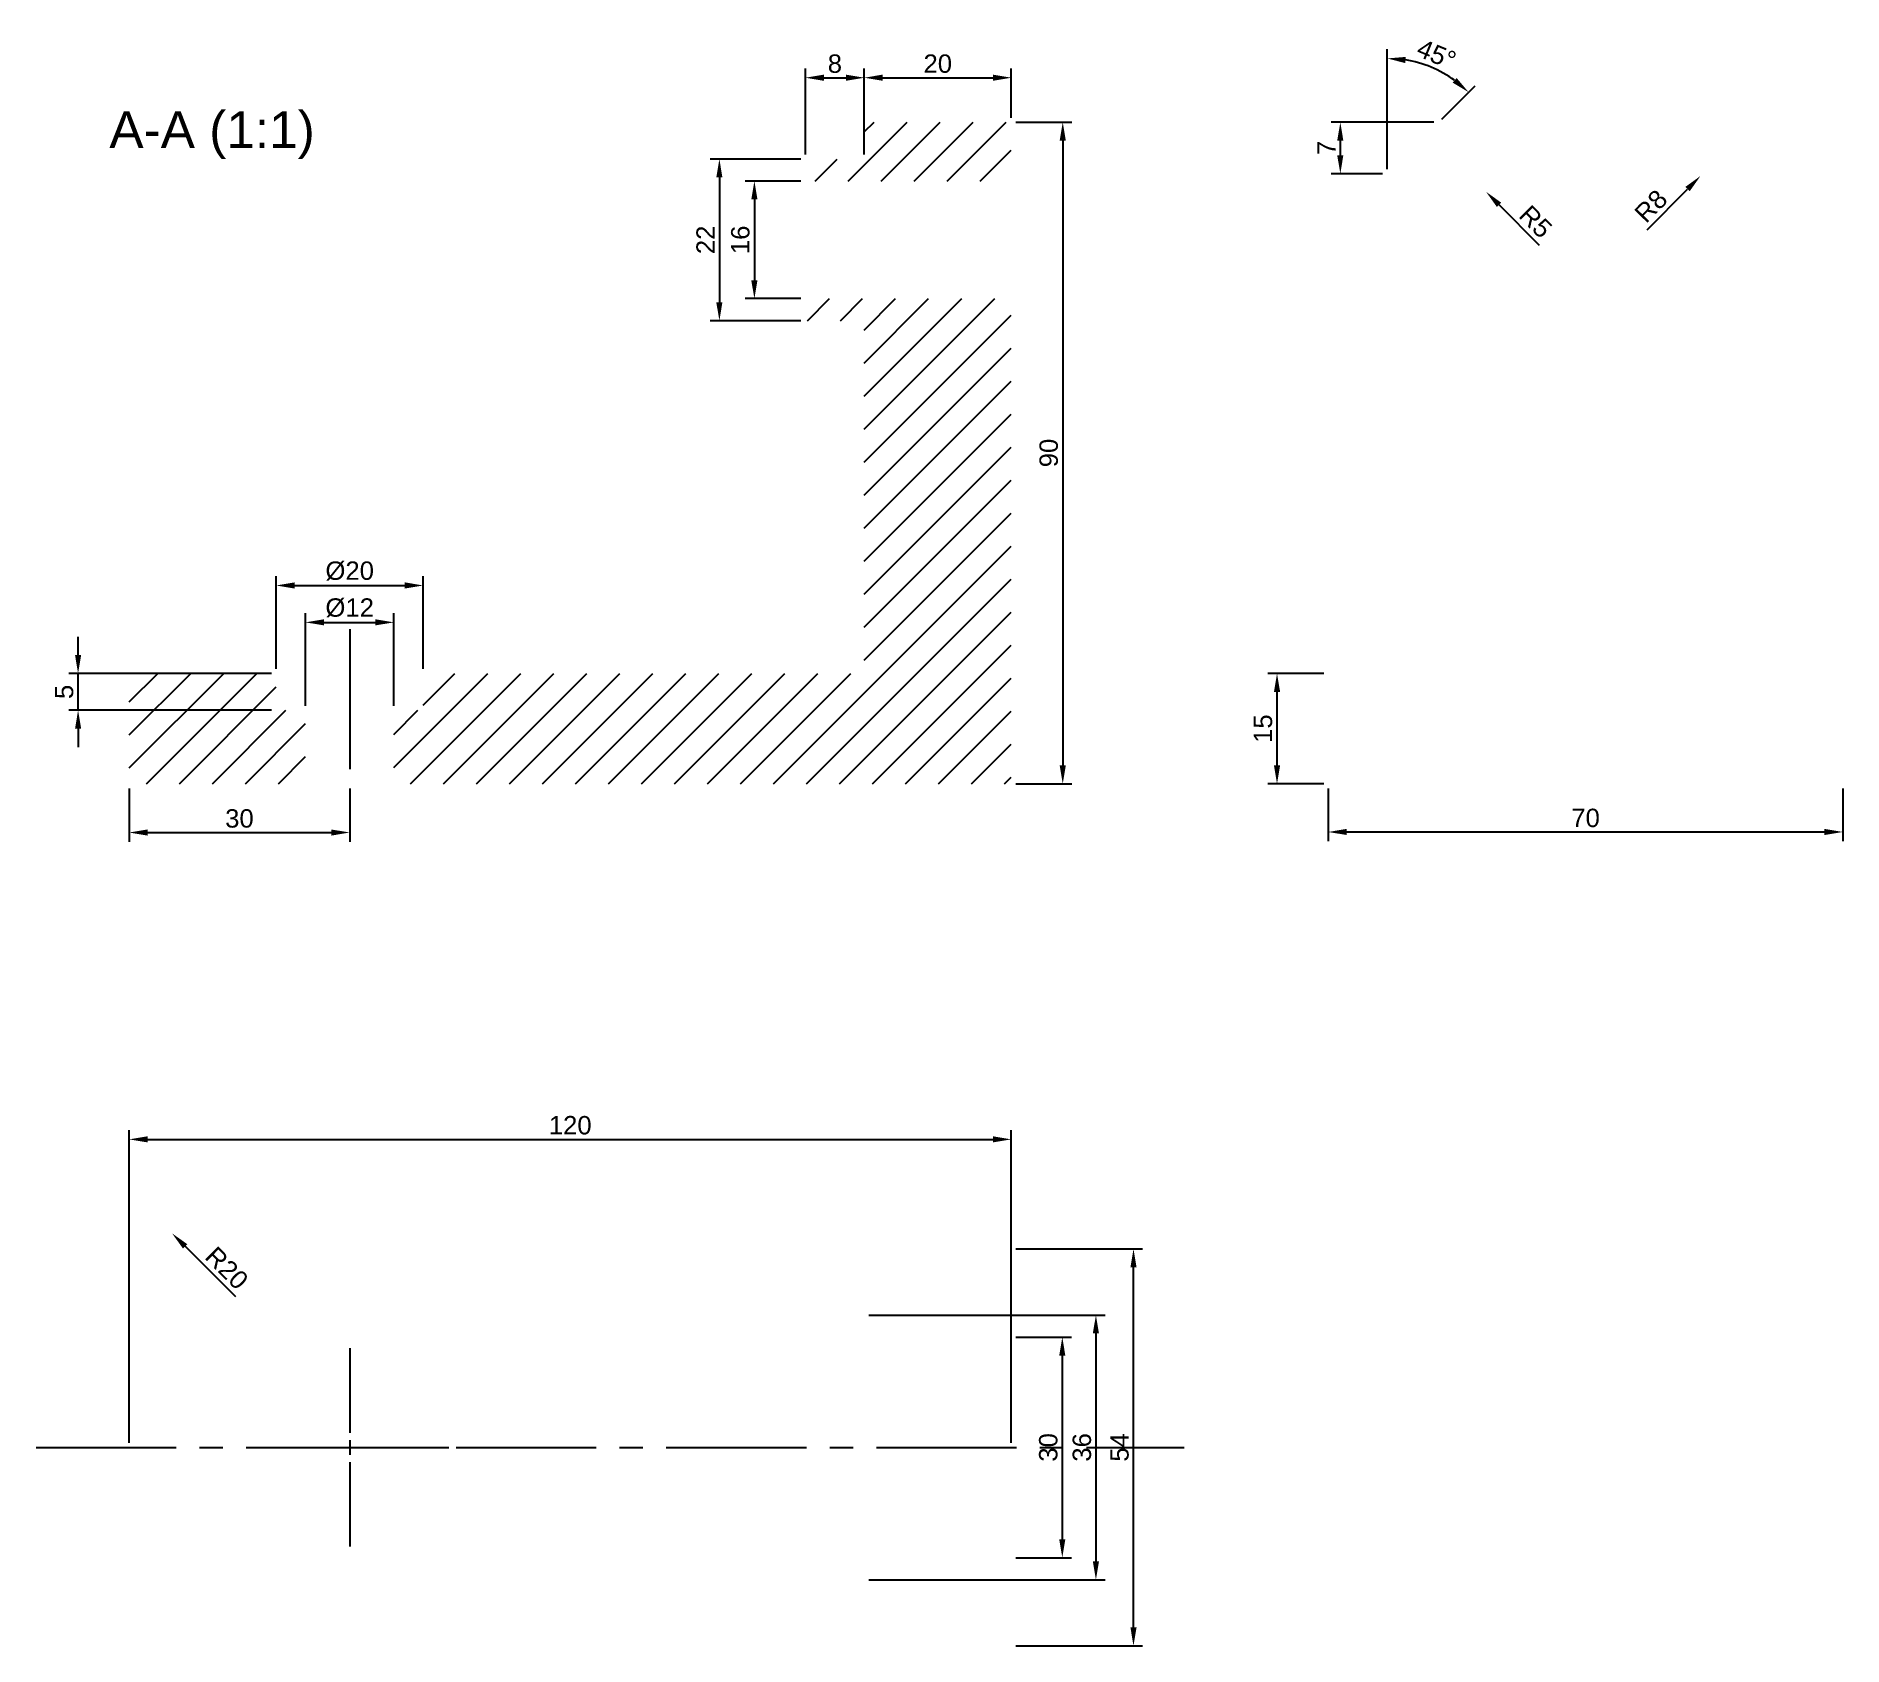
# Paper-space layout 'Layout1' of a CAD drawing. Header units: millimetres. Extents: x 49 to 295, y 33 to 252.
import ezdxf

# ---------------------------------------------------------------- set-up
doc = ezdxf.new("R2010")
doc.units = ezdxf.units.MM
doc.linetypes.add('CENTER2', pattern=[28.575, 19.05, -3.175, 3.175, -3.175])
doc.layers.add('MD_Kreskowanie', color=7, linetype='Continuous', lineweight=25)
doc.layers.add('MD_Opis', color=7, linetype='Continuous', lineweight=25)
doc.styles.get("Standard").update_dxf_attribs({"font": 'arial.ttf'})
doc.dimstyles.new('ISO-25', dxfattribs={"dimtxt": 2.5, "dimasz": 2.5, "dimexe": 1.25, "dimexo": 0.625, "dimtad": 1, "dimtxsty": 'Standard', "dimcen": 2.5, "dimadec": 0, "dimazin": 0, "dimtfac": 1, "dimtmove": 0, "dimatfit": 3, "dimfxl": 1, "dimarcsym": 0})

# ---------------------------------------------------------------- blocks, each defined once
blk = doc.blocks.new('*U9')
at = {"color": 0, "linetype": 'CENTER2', "transparency": 16777216}
blk.add_line((-82.66, 0), (73.51, 0), dxfattribs=at)
blk = doc.blocks.new('*U10')
at = {"color": 0, "linetype": 'CENTER2', "transparency": 16777216}
for p, q in [((0, 2), (0, 13.5)), ((-13.5, 0), (-2, 0)), ((2, 0), (13.5, 0)), ((0, -13.5), (0, -2))]:
    blk.add_line(p, q, dxfattribs=at)
at = {"color": 0, "linetype": 'Continuous', "transparency": 16777216}
for p, q in [((-1, 0), (1, 0)), ((0, -1), (0, 1))]:
    blk.add_line(p, q, dxfattribs=at)
blk = doc.blocks.new('*D11')
at = {"color": 0, "lineweight": -2, "transparency": 16777216}
for p, q in [((182.78, 239.81), (190.4, 239.81)), ((189.15, 237.31), (189.15, 152.31)), ((182.78, 149.81), (190.4, 149.81))]:
    blk.add_line(p, q, dxfattribs=at)
at = {"color": 0, "transparency": 16777216}
for points in [[(188.73, 237.31), (189.57, 237.31), (189.15, 239.81)], [(188.73, 152.31), (189.57, 152.31), (189.15, 149.81)]]:
    blk.add_solid(points, dxfattribs=at)
at = {"layer": 'Defpoints', "color": 0, "transparency": 16777216}
for p in [(182.15, 239.81), (182.15, 149.81), (189.15, 149.81)]:
    blk.add_point(p, dxfattribs=at)
at = {"color": 0, "transparency": 16777216, "insert": (187.25, 194.81), "char_height": 2.5, "attachment_point": 5, "rotation": 90}
blk.add_mtext('90', dxfattribs=at)
blk = doc.blocks.new('*D12')
at = {"color": 0, "lineweight": -2, "transparency": 16777216}
for p, q in [((162.15, 240.43), (162.15, 247.12)), ((164.65, 245.87), (179.65, 245.87)), ((182.15, 240.43), (182.15, 247.12))]:
    blk.add_line(p, q, dxfattribs=at)
at = {"color": 0, "transparency": 16777216}
for points in [[(164.65, 246.29), (164.65, 245.45), (162.15, 245.87)], [(179.65, 246.29), (179.65, 245.45), (182.15, 245.87)]]:
    blk.add_solid(points, dxfattribs=at)
at = {"layer": 'Defpoints', "color": 0, "transparency": 16777216}
for p in [(182.15, 245.87), (162.15, 239.81), (182.15, 239.81)]:
    blk.add_point(p, dxfattribs=at)
at = {"color": 0, "transparency": 16777216, "insert": (172.15, 247.77), "char_height": 2.5, "attachment_point": 5}
blk.add_mtext('20', dxfattribs=at)
blk = doc.blocks.new('*D13')
at = {"color": 0, "lineweight": -2, "transparency": 16777216}
for p, q in [((154.15, 235.43), (154.15, 247.12)), ((156.65, 245.87), (159.65, 245.87)), ((162.15, 235.43), (162.15, 247.12))]:
    blk.add_line(p, q, dxfattribs=at)
at = {"color": 0, "transparency": 16777216}
for points in [[(156.65, 246.29), (156.65, 245.45), (154.15, 245.87)], [(159.65, 246.29), (159.65, 245.45), (162.15, 245.87)]]:
    blk.add_solid(points, dxfattribs=at)
at = {"layer": 'Defpoints', "color": 0, "transparency": 16777216}
for p in [(162.15, 245.87), (154.15, 234.81), (162.15, 234.81)]:
    blk.add_point(p, dxfattribs=at)
at = {"color": 0, "transparency": 16777216, "insert": (158.15, 247.77), "char_height": 2.5, "attachment_point": 5}
blk.add_mtext('8', dxfattribs=at)
blk = doc.blocks.new('*D14')
at = {"color": 0, "lineweight": -2, "transparency": 16777216}
for p, q in [((55.2, 167.31), (55.2, 169.81)), ((81.53, 164.81), (53.95, 164.81)), ((55.2, 159.81), (55.2, 164.81)), ((81.53, 159.81), (53.95, 159.81)), ((55.2, 157.31), (55.2, 154.81))]:
    blk.add_line(p, q, dxfattribs=at)
at = {"color": 0, "transparency": 16777216}
for points in [[(54.79, 167.31), (55.62, 167.31), (55.2, 164.81)], [(54.79, 157.31), (55.62, 157.31), (55.2, 159.81)]]:
    blk.add_solid(points, dxfattribs=at)
at = {"layer": 'Defpoints', "color": 0, "transparency": 16777216}
for p in [(55.2, 164.81), (82.15, 164.81), (82.15, 159.81)]:
    blk.add_point(p, dxfattribs=at)
at = {"color": 0, "transparency": 16777216, "insert": (53.31, 162.31), "char_height": 2.5, "attachment_point": 5, "rotation": 90}
blk.add_mtext('5', dxfattribs=at)
blk = doc.blocks.new('*U15')
at = {"color": 0, "linetype": 'CENTER2', "transparency": 16777216}
blk.add_line((0, 16.05), (0, -12.88), dxfattribs=at)
blk = doc.blocks.new('*D16')
at = {"color": 0, "lineweight": -2, "transparency": 16777216}
for p, q in [((224.65, 164.81), (217.05, 164.81)), ((218.3, 152.31), (218.3, 162.31)), ((224.65, 149.81), (217.05, 149.81))]:
    blk.add_line(p, q, dxfattribs=at)
at = {"color": 0, "transparency": 16777216}
for points in [[(217.88, 162.31), (218.72, 162.31), (218.3, 164.81)], [(217.88, 152.31), (218.72, 152.31), (218.3, 149.81)]]:
    blk.add_solid(points, dxfattribs=at)
at = {"layer": 'Defpoints', "color": 0, "transparency": 16777216}
for p in [(218.3, 164.81), (225.27, 164.81), (225.27, 149.81)]:
    blk.add_point(p, dxfattribs=at)
at = {"color": 0, "transparency": 16777216, "insert": (216.4, 157.31), "char_height": 2.5, "attachment_point": 5, "rotation": 90}
blk.add_mtext('15', dxfattribs=at)
blk = doc.blocks.new('*D17')
at = {"color": 0, "lineweight": -2, "transparency": 16777216}
for p, q in [((233.27, 233.43), (233.27, 249.74)), ((240.71, 240.25), (245.24, 244.78))]:
    blk.add_line(p, q, dxfattribs=at)
blk.add_arc((233.27, 232.81), 15.68, 54.1458, 80.8542, dxfattribs=at)
at = {"color": 0, "transparency": 16777216}
for points in [[(235.73, 247.87), (235.8, 248.7), (233.27, 248.49)], [(242.73, 245.83), (242.19, 245.2), (244.36, 243.9)]]:
    blk.add_solid(points, dxfattribs=at)
at = {"layer": 'Defpoints', "color": 0, "transparency": 16777216}
for p in [(241.11, 246.39), (240.27, 239.81), (233.27, 232.81), (233.27, 232.81), (233.27, 164.81)]:
    blk.add_point(p, dxfattribs=at)
at = {"color": 0, "transparency": 16777216, "insert": (240, 249.05), "char_height": 2.5, "attachment_point": 5, "rotation": 337.5}
blk.add_mtext('45°', dxfattribs=at)
blk = doc.blocks.new('*D18')
at = {"color": 0, "lineweight": -2, "transparency": 16777216}
for p, q in [((239.65, 239.81), (225.66, 239.81)), ((226.91, 237.31), (226.91, 235.31)), ((232.65, 232.81), (225.66, 232.81))]:
    blk.add_line(p, q, dxfattribs=at)
at = {"color": 0, "transparency": 16777216}
for points in [[(226.49, 237.31), (227.32, 237.31), (226.91, 239.81)], [(226.49, 235.31), (227.32, 235.31), (226.91, 232.81)]]:
    blk.add_solid(points, dxfattribs=at)
at = {"layer": 'Defpoints', "color": 0, "transparency": 16777216}
for p in [(240.27, 239.81), (226.91, 232.81), (233.27, 232.81)]:
    blk.add_point(p, dxfattribs=at)
at = {"color": 0, "transparency": 16777216, "insert": (225.03, 236.31), "char_height": 2.5, "attachment_point": 5, "rotation": 90}
blk.add_mtext('7', dxfattribs=at)
blk = doc.blocks.new('*D19')
at = {"color": 0, "lineweight": -2, "transparency": 16777216}
blk.add_line((254.02, 223.06), (248.5, 228.58), dxfattribs=at)
at = {"color": 0, "transparency": 16777216}
blk.add_solid([(248.8, 228.87), (248.21, 228.28), (246.74, 230.35)], dxfattribs=at)
at = {"layer": 'Defpoints', "color": 0, "transparency": 16777216}
for p in [(246.74, 230.35), (250.27, 226.81)]:
    blk.add_point(p, dxfattribs=at)
at = {"color": 0, "transparency": 16777216, "insert": (253.49, 226.28), "char_height": 2.5, "attachment_point": 5, "rotation": 315}
blk.add_mtext('R5', dxfattribs=at)
blk = doc.blocks.new('*D20')
at = {"color": 0, "lineweight": -2, "transparency": 16777216}
blk.add_line((268.66, 225.18), (274.14, 230.72), dxfattribs=at)
at = {"color": 0, "transparency": 16777216}
blk.add_solid([(273.84, 231.01), (274.44, 230.43), (275.9, 232.5)], dxfattribs=at)
at = {"layer": 'Defpoints', "color": 0, "transparency": 16777216}
for p in [(275.9, 232.5), (270.27, 226.81)]:
    blk.add_point(p, dxfattribs=at)
at = {"color": 0, "transparency": 16777216, "insert": (269.17, 228.4), "char_height": 2.5, "attachment_point": 5, "rotation": 45.3081}
blk.add_mtext('R8', dxfattribs=at)
blk = doc.blocks.new('*D21')
at = {"color": 0, "lineweight": -2, "transparency": 16777216}
for p, q in [((82.15, 165.43), (82.15, 178.04)), ((102.15, 165.43), (102.15, 178.04)), ((84.65, 176.79), (99.65, 176.79))]:
    blk.add_line(p, q, dxfattribs=at)
at = {"color": 0, "transparency": 16777216}
for points in [[(84.65, 177.21), (84.65, 176.37), (82.15, 176.79)], [(99.65, 177.21), (99.65, 176.37), (102.15, 176.79)]]:
    blk.add_solid(points, dxfattribs=at)
at = {"layer": 'Defpoints', "color": 0, "transparency": 16777216}
for p in [(102.15, 176.79), (82.15, 164.81), (102.15, 164.81)]:
    blk.add_point(p, dxfattribs=at)
at = {"color": 0, "transparency": 16777216, "insert": (92.15, 178.76), "char_height": 2.5, "attachment_point": 5}
blk.add_mtext('%%C20', dxfattribs=at)
blk = doc.blocks.new('*D22')
at = {"color": 0, "lineweight": -2, "transparency": 16777216}
for p, q in [((86.15, 160.43), (86.15, 173.02)), ((98.15, 160.43), (98.15, 173.02)), ((88.65, 171.77), (95.65, 171.77))]:
    blk.add_line(p, q, dxfattribs=at)
at = {"color": 0, "transparency": 16777216}
for points in [[(88.65, 172.19), (88.65, 171.36), (86.15, 171.77)], [(95.65, 172.19), (95.65, 171.36), (98.15, 171.77)]]:
    blk.add_solid(points, dxfattribs=at)
at = {"layer": 'Defpoints', "color": 0, "transparency": 16777216}
for p in [(98.15, 171.77), (86.15, 159.81), (98.15, 159.81)]:
    blk.add_point(p, dxfattribs=at)
at = {"color": 0, "transparency": 16777216, "insert": (92.15, 173.74), "char_height": 2.5, "attachment_point": 5}
blk.add_mtext('%%C12', dxfattribs=at)
blk = doc.blocks.new('*D23')
at = {"color": 0, "lineweight": -2, "transparency": 16777216}
blk.add_line((76.64, 80.02), (69.76, 86.88), dxfattribs=at)
at = {"color": 0, "transparency": 16777216}
blk.add_solid([(70.06, 87.17), (69.47, 86.58), (67.99, 88.64)], dxfattribs=at)
at = {"layer": 'Defpoints', "color": 0, "transparency": 16777216}
for p in [(67.99, 88.64), (82.15, 74.52)]:
    blk.add_point(p, dxfattribs=at)
at = {"color": 0, "transparency": 16777216, "insert": (75.43, 83.91), "char_height": 2.5, "attachment_point": 5, "rotation": 315.0869}
blk.add_mtext('R20', dxfattribs=at)
blk = doc.blocks.new('*D24')
at = {"color": 0, "lineweight": -2, "transparency": 16777216}
for p, q in [((153.53, 231.81), (145.95, 231.81)), ((147.2, 229.31), (147.2, 218.31)), ((153.53, 215.81), (145.95, 215.81))]:
    blk.add_line(p, q, dxfattribs=at)
at = {"color": 0, "transparency": 16777216}
for points in [[(146.78, 229.31), (147.62, 229.31), (147.2, 231.81)], [(146.78, 218.31), (147.62, 218.31), (147.2, 215.81)]]:
    blk.add_solid(points, dxfattribs=at)
at = {"layer": 'Defpoints', "color": 0, "transparency": 16777216}
for p in [(154.15, 231.81), (147.2, 215.81), (154.15, 215.81)]:
    blk.add_point(p, dxfattribs=at)
at = {"color": 0, "transparency": 16777216, "insert": (145.3, 223.81), "char_height": 2.5, "attachment_point": 5, "rotation": 90}
blk.add_mtext('16', dxfattribs=at)
blk = doc.blocks.new('*D25')
at = {"color": 0, "lineweight": -2, "transparency": 16777216}
for p, q in [((153.53, 234.81), (141.19, 234.81)), ((142.44, 232.31), (142.44, 215.31)), ((153.53, 212.81), (141.19, 212.81))]:
    blk.add_line(p, q, dxfattribs=at)
at = {"color": 0, "transparency": 16777216}
for points in [[(142.02, 232.31), (142.85, 232.31), (142.44, 234.81)], [(142.02, 215.31), (142.85, 215.31), (142.44, 212.81)]]:
    blk.add_solid(points, dxfattribs=at)
at = {"layer": 'Defpoints', "color": 0, "transparency": 16777216}
for p in [(154.15, 234.81), (142.44, 212.81), (154.15, 212.81)]:
    blk.add_point(p, dxfattribs=at)
at = {"color": 0, "transparency": 16777216, "insert": (140.56, 223.81), "char_height": 2.5, "attachment_point": 5, "rotation": 90}
blk.add_mtext('22', dxfattribs=at)
blk = doc.blocks.new('*D26')
at = {"color": 0, "lineweight": -2, "transparency": 16777216}
for p, q in [((182.78, 74.52), (190.34, 74.52)), ((189.09, 72.02), (189.09, 47.02)), ((182.78, 44.52), (190.34, 44.52))]:
    blk.add_line(p, q, dxfattribs=at)
at = {"color": 0, "transparency": 16777216}
for points in [[(188.67, 72.02), (189.5, 72.02), (189.09, 74.52)], [(188.67, 47.02), (189.5, 47.02), (189.09, 44.52)]]:
    blk.add_solid(points, dxfattribs=at)
at = {"layer": 'Defpoints', "color": 0, "transparency": 16777216}
for p in [(182.15, 74.52), (182.15, 44.52), (189.09, 44.52)]:
    blk.add_point(p, dxfattribs=at)
at = {"color": 0, "transparency": 16777216, "insert": (187.19, 59.52), "char_height": 2.5, "attachment_point": 5, "rotation": 90}
blk.add_mtext('30', dxfattribs=at)
blk = doc.blocks.new('*D27')
at = {"color": 0, "lineweight": -2, "transparency": 16777216}
for p, q in [((162.78, 77.52), (194.91, 77.52)), ((193.66, 75.02), (193.66, 44.02)), ((162.78, 41.52), (194.91, 41.52))]:
    blk.add_line(p, q, dxfattribs=at)
at = {"color": 0, "transparency": 16777216}
for points in [[(193.24, 75.02), (194.08, 75.02), (193.66, 77.52)], [(193.24, 44.02), (194.08, 44.02), (193.66, 41.52)]]:
    blk.add_solid(points, dxfattribs=at)
at = {"layer": 'Defpoints', "color": 0, "transparency": 16777216}
for p in [(162.15, 77.52), (162.15, 41.52), (193.66, 41.52)]:
    blk.add_point(p, dxfattribs=at)
at = {"color": 0, "transparency": 16777216, "insert": (191.76, 59.52), "char_height": 2.5, "attachment_point": 5, "rotation": 90}
blk.add_mtext('36', dxfattribs=at)
blk = doc.blocks.new('*D28')
at = {"color": 0, "lineweight": -2, "transparency": 16777216}
for p, q in [((182.78, 86.52), (200.02, 86.52)), ((198.77, 35.02), (198.77, 84.02)), ((182.78, 32.52), (200.02, 32.52))]:
    blk.add_line(p, q, dxfattribs=at)
at = {"color": 0, "transparency": 16777216}
for points in [[(198.36, 84.02), (199.19, 84.02), (198.77, 86.52)], [(198.36, 35.02), (199.19, 35.02), (198.77, 32.52)]]:
    blk.add_solid(points, dxfattribs=at)
at = {"layer": 'Defpoints', "color": 0, "transparency": 16777216}
for p in [(182.15, 86.52), (198.77, 86.52), (182.15, 32.52)]:
    blk.add_point(p, dxfattribs=at)
at = {"color": 0, "transparency": 16777216, "insert": (196.88, 59.52), "char_height": 2.5, "attachment_point": 5, "rotation": 90}
blk.add_mtext('54', dxfattribs=at)
blk = doc.blocks.new('*D29')
at = {"color": 0, "lineweight": -2, "transparency": 16777216}
for p, q in [((225.27, 149.18), (225.27, 142)), ((295.27, 149.18), (295.27, 142)), ((227.77, 143.25), (292.77, 143.25))]:
    blk.add_line(p, q, dxfattribs=at)
at = {"color": 0, "transparency": 16777216}
for points in [[(227.77, 143.67), (227.77, 142.84), (225.27, 143.25)], [(292.77, 143.67), (292.77, 142.84), (295.27, 143.25)]]:
    blk.add_solid(points, dxfattribs=at)
at = {"layer": 'Defpoints', "color": 0, "transparency": 16777216}
for p in [(225.27, 149.81), (295.27, 149.81), (295.27, 143.25)]:
    blk.add_point(p, dxfattribs=at)
at = {"color": 0, "transparency": 16777216, "insert": (260.27, 145.15), "char_height": 2.5, "attachment_point": 5}
blk.add_mtext('70', dxfattribs=at)
blk = doc.blocks.new('*D30')
at = {"color": 0, "lineweight": -2, "transparency": 16777216}
for p, q in [((62.15, 60.15), (62.15, 102.68)), ((64.65, 101.43), (179.65, 101.43)), ((182.15, 60.15), (182.15, 102.68))]:
    blk.add_line(p, q, dxfattribs=at)
at = {"color": 0, "transparency": 16777216}
for points in [[(64.65, 101.85), (64.65, 101.02), (62.15, 101.43)], [(179.65, 101.85), (179.65, 101.02), (182.15, 101.43)]]:
    blk.add_solid(points, dxfattribs=at)
at = {"layer": 'Defpoints', "color": 0, "transparency": 16777216}
for p in [(182.15, 101.43), (62.15, 59.52), (182.15, 59.52)]:
    blk.add_point(p, dxfattribs=at)
at = {"color": 0, "transparency": 16777216, "insert": (122.15, 103.34), "char_height": 2.5, "attachment_point": 5}
blk.add_mtext('120', dxfattribs=at)
blk = doc.blocks.new('*D31')
at = {"color": 0, "lineweight": -2, "transparency": 16777216}
for p, q in [((62.15, 149.18), (62.15, 141.93)), ((92.15, 149.18), (92.15, 141.93)), ((64.65, 143.18), (89.65, 143.18))]:
    blk.add_line(p, q, dxfattribs=at)
at = {"color": 0, "transparency": 16777216}
for points in [[(64.65, 143.59), (64.65, 142.76), (62.15, 143.18)], [(89.65, 143.59), (89.65, 142.76), (92.15, 143.18)]]:
    blk.add_solid(points, dxfattribs=at)
at = {"layer": 'Defpoints', "color": 0, "transparency": 16777216}
for p in [(62.15, 149.81), (92.15, 149.81), (92.15, 143.18)]:
    blk.add_point(p, dxfattribs=at)
at = {"color": 0, "transparency": 16777216, "insert": (77.15, 145.08), "char_height": 2.5, "attachment_point": 5}
blk.add_mtext('30', dxfattribs=at)

psp = doc.layouts.get("Layout1")

# ---------------------------------------------------------------- hatches: boundary and pattern name
at = {"layer": 'MD_Kreskowanie'}
h = psp.add_hatch(dxfattribs=at)
h.set_pattern_fill('ANSI31', color=256, style=0)
h.paths.add_polyline_path([(102.154, 164.81), (102.154, 159.81), (98.154, 159.81), (98.154, 149.81), (182.154, 149.81), (182.154, 215.81), (154.154, 215.81), (154.154, 212.81), (162.154, 212.81), (162.154, 164.81)], flags=0)
h.paths.add_polyline_path([(62.154, 164.81), (62.154, 149.81), (86.154, 149.81), (86.154, 159.81), (82.154, 159.81), (82.154, 164.81)], flags=0)
h.paths.add_polyline_path([(162.154, 239.81), (162.154, 234.81), (154.154, 234.81), (154.154, 231.81), (182.154, 231.81), (182.154, 239.81)], flags=0)

# ---------------------------------------------------------------- block references
at = {"linetype": 'CENTER2'}
for name, p in [('*U15', (92.154, 154.81)), ('*U9', (132.154, 59.521))]:
    psp.add_blockref(name, p, dxfattribs=at)
at = {"linetype": 'CENTER2', "extrusion": (1.81677e-29, 2.96701e-13, -1), "rotation": 180}
psp.add_blockref('*U10', (-92.154, 59.521), dxfattribs=at)

# ---------------------------------------------------------------- texts
at = {"layer": 'MD_Opis', "insert": (73.428, 234.81), "char_height": 5, "width": 30.21487, "attachment_point": 8}
psp.add_mtext('A-A (1:1)', dxfattribs=at)

# ---------------------------------------------------------------- dimensions: what is measured, and where the dimension line sits
dim = psp.add_angular_dim_2l(base=(241.111, 246.387), line1=((233.272, 232.81), (233.272, 164.81)), line2=((233.272, 232.81), (240.272, 239.81)), dimstyle='ISO-25')
dim.commit()
dim.dimension.update_dxf_attribs({"geometry": '*D17', "text_midpoint": (239.998, 249.046)})
for base, p1, p2, picture, middle in [((162.154, 245.871), (154.154, 234.81), (162.154, 234.81), '*D13', (158.154, 247.772)), ((182.154, 245.871), (162.154, 239.81), (182.154, 239.81), '*D12', (172.154, 247.772)), ((92.154, 143.178), (62.154, 149.81), (92.154, 149.81), '*D31', (77.154, 145.08)), ((295.272, 143.253), (225.272, 149.81), (295.272, 149.81), '*D29', (260.272, 145.154)), ((182.154, 101.434), (62.154, 59.521), (182.154, 59.521), '*D30', (122.154, 103.336))]:
    dim = psp.add_linear_dim(base=base, p1=p1, p2=p2, dimstyle='ISO-25', override={"dimlfac": -1})
    dim.commit()
    dim.dimension.update_dxf_attribs({"geometry": picture, "text_midpoint": middle})
for base, p1, p2, picture, middle in [((189.151, 149.81), (182.154, 239.81), (182.154, 149.81), '*D11', (187.25, 194.81)), ((226.908, 232.81), (240.272, 239.81), (233.272, 232.81), '*D18', (225.033, 236.31)), ((142.438, 212.81), (154.154, 234.81), (154.154, 212.81), '*D25', (140.558, 223.81)), ((147.202, 215.81), (154.154, 231.81), (154.154, 215.81), '*D24', (145.3, 223.81)), ((55.203, 164.81), (82.154, 159.81), (82.154, 164.81), '*D14', (53.307, 162.31)), ((218.299, 164.81), (225.272, 149.81), (225.272, 164.81), '*D16', (216.398, 157.31)), ((198.775, 86.521), (182.154, 32.521), (182.154, 86.521), '*D28', (196.878, 59.521)), ((193.66, 41.521), (162.154, 77.521), (162.154, 41.521), '*D27', (191.758, 59.521)), ((189.088, 44.521), (182.154, 74.521), (182.154, 44.521), '*D26', (187.185, 59.521))]:
    dim = psp.add_linear_dim(base=base, p1=p1, p2=p2, angle=90, dimstyle='ISO-25', override={"dimlfac": -1})
    dim.commit()
    dim.dimension.update_dxf_attribs({"geometry": picture, "text_midpoint": middle})
for center, mpoint, picture, middle in [((270.272, 226.81), (275.899, 232.497), '*D20', (270.523, 227.063)), ((250.272, 226.81), (246.737, 230.345), '*D19', (252.146, 224.936)), ((82.154, 74.521), (67.991, 88.641), '*D23', (74.086, 82.564))]:
    dim = psp.add_radius_dim(center=center, mpoint=mpoint, dimstyle='ISO-25', override={"dimlfac": -1})
    dim.commit()
    dim.dimension.update_dxf_attribs({"geometry": picture, "text_midpoint": middle, "dimtype": 164})
for base, p1, p2, picture, middle in [((102.154, 176.79), (82.154, 164.81), (102.154, 164.81), '*D21', (92.154, 178.761)), ((98.154, 171.772), (86.154, 159.81), (98.154, 159.81), '*D22', (92.154, 173.743))]:
    dim = psp.add_linear_dim(base=base, p1=p1, p2=p2, text='%%C<>', dimstyle='ISO-25', override={"dimlfac": -1})
    dim.commit()
    dim.dimension.update_dxf_attribs({"geometry": picture, "text_midpoint": middle})

doc.saveas('drawing.dxf')
